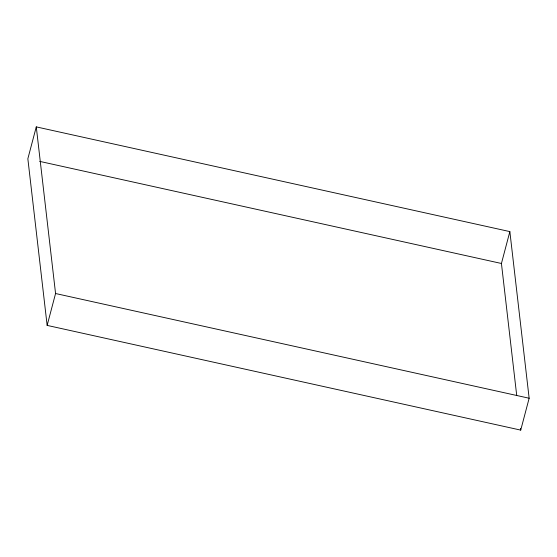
<?xml version="1.0" encoding="UTF-8"?>
<svg xmlns="http://www.w3.org/2000/svg" width="557" height="557" viewBox="0 0 557 557"><rect width="100%" height="100%" fill="white"/><g stroke="black" fill="none" stroke-linecap="round" stroke-linejoin="round"><path stroke-width="0.84" d="M36.275 126.885L27.85 158.766L47.143 325.399L520.725 430.115L529.15 398.234L509.857 231.601L36.275 126.885L55.568 293.518L47.143 325.399M516.729 395.581L501.432 263.482L509.857 231.601M39.735 161.391L501.432 263.482M55.568 293.518L529.15 398.234M520.523 428.389L520.725 430.115"/></g></svg>
